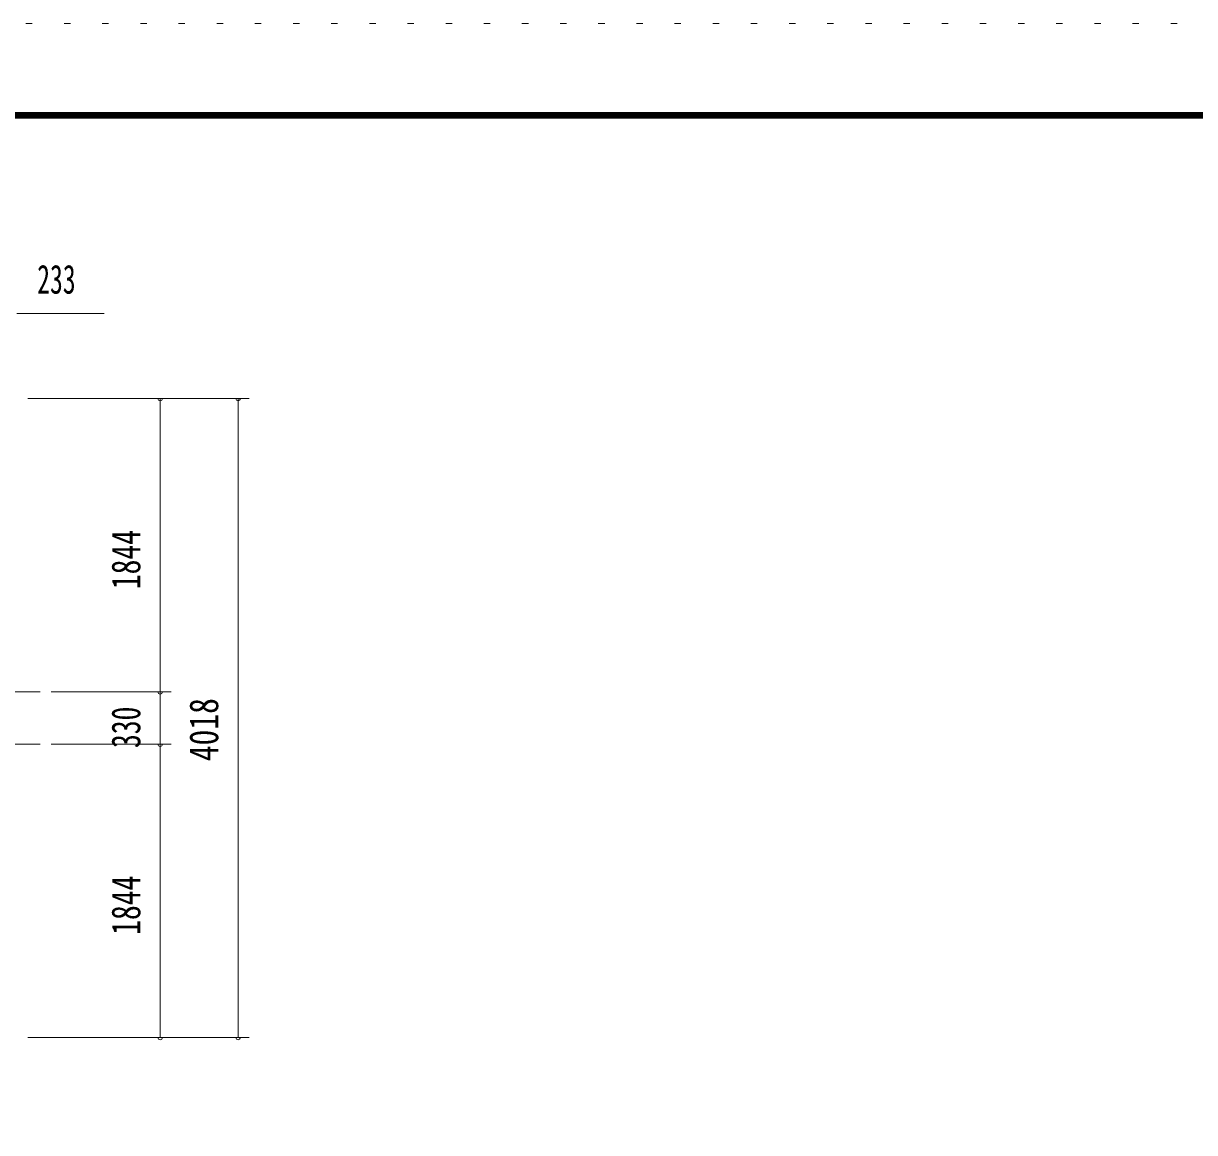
# Model space of a CAD drawing. Units: millimetres, scale not verified. Extents: x -34087 to 34090, y -14699 to 14701.
# Drawn here: x 5934 to 13300, y 7725 to 14701 of the extents above; entities that cross this region are included whole.
import ezdxf
from ezdxf.enums import TextEntityAlignment as Align

# ---------------------------------------------------------------- set-up
doc = ezdxf.new("R2010")
doc.units = ezdxf.units.MM
doc.header["$LTSCALE"] = 80
doc.linetypes.add('USER3', pattern=[24, 12, -5, 2, -5])
doc.linetypes.add('USER4', pattern=[3, 0.5, -2.5])
for name, color, linetype, lineweight in [('0-3_1-27CENTER', 3, 'USER3', 18), ('0-5_1-57DIM', 3, 'Continuous', 18), ('0-C_F-F1PAPER', 5, 'Continuous', 18), ('0-D_F-E_J_ADD', 5, 'USER4', 18)]:
    doc.layers.add(name, color=color, linetype=linetype, lineweight=lineweight)
doc.styles.add('ＭＳ ゴシック', font='')
doc.styles.get('ＭＳ ゴシック').set_extended_font_data('MS Gothic')

msp = doc.modelspace()

# ---------------------------------------------------------------- linework, layer by layer
at = {"layer": '0-3_1-27CENTER'}
for p, q in [((6039.05, 10497.35), (-4920.95, 10497.35)), ((6039.05, 10167.35), (-4920.95, 10167.35))]:
    msp.add_line(p, q, dxfattribs=at)
at = {"layer": '0-5_1-57DIM'}
for p, q in [((6441.55, 12876.34), (5892.05, 12876.34)), ((5962.05, 12341.35), (7354.05, 12341.35)), ((6808.05, 12341.35), (6780.05, 12341.35)), ((6794.05, 12341.35), (6794.05, 10497.35)), ((7298.05, 12341.35), (7270.05, 12341.35)), ((7284.05, 12341.35), (7284.05, 8323.35)), ((6109.05, 10497.35), (6864.05, 10497.35)), ((6808.05, 10497.35), (6780.05, 10497.35)), ((6794.05, 10497.35), (6794.05, 10167.35)), ((6864.05, 10167.35), (6109.05, 10167.35)), ((6808.05, 10167.35), (6780.05, 10167.35)), ((6794.05, 10167.35), (6794.05, 8323.35)), ((5962.05, 8323.35), (7354.05, 8323.35)), ((6808.05, 8323.35), (6780.05, 8323.35)), ((7298.05, 8323.35), (7270.05, 8323.35))]:
    msp.add_line(p, q, dxfattribs=at)
for centre in [(6794.05, 12341.35), (7284.05, 12341.35), (6794.05, 10497.35), (6794.05, 10167.35), (6794.05, 8323.35), (7284.05, 8323.35)]:
    msp.add_arc(centre, 14, 180, 0, dxfattribs=at)
at = {"layer": '0-C_F-F1PAPER'}
for points in [[(33389.59, -13999.19), (33389.59, 14140.81), (-6790.4, 14140.81), (-6790.4, -13999.19)], [(33386.09, -13995.69), (33386.09, 14137.3), (-6786.9, 14137.3), (-6786.9, -13995.69)], [(33382.59, -13992.19), (-6783.4, -13992.19), (-6783.4, 14133.8), (33382.59, 14133.8)], [(33379.09, -13988.69), (33379.09, 14130.31), (-6779.9, 14130.31), (-6779.9, -13988.69)], [(33375.59, -13985.19), (-6776.4, -13985.19), (-6776.4, 14126.8), (33375.59, 14126.8)], [(33372.09, -13981.69), (33372.09, 14123.3), (-6772.9, 14123.3), (-6772.9, -13981.69)], [(33368.59, -13978.19), (-6769.4, -13978.19), (-6769.4, 14119.8), (33368.59, 14119.8)], [(33365.1, -13974.69), (33365.1, 14116.31), (-6765.9, 14116.31), (-6765.9, -13974.69)], [(33361.59, -13971.19), (33361.59, 14112.81), (-6762.4, 14112.81), (-6762.4, -13971.19)], [(33358.09, -13967.69), (33358.09, 14109.3), (-6758.9, 14109.3), (-6758.9, -13967.69)], [(33354.59, -13964.19), (-6755.4, -13964.19), (-6755.4, 14105.8), (33354.59, 14105.8)]]:
    msp.add_lwpolyline(points, close=True, dxfattribs=at)
at = {"layer": '0-D_F-E_J_ADD'}
msp.add_lwpolyline([(34089.6, -14699.19), (-7490.4, -14699.19), (-7490.4, 14700.81), (34089.6, 14700.81)], close=True, dxfattribs=at)

# ---------------------------------------------------------------- texts
at = {"layer": '0-5_1-57DIM', "color": 7, "style": 'ＭＳ ゴシック', "width": 0.65}
msp.add_text('233', height=182.3, dxfattribs=at).set_placement((6020.6, 12946.34), align=Align.BOTTOM_LEFT)
at = {"layer": '0-5_1-57DIM', "color": 7, "style": 'ＭＳ ゴシック'}
for s, width, p in [('1844', 0.75, (6724.05, 11142.77)), ('330', 0.7, (6724.05, 10143.59)), ('4018', 0.8, (7214.05, 10060.74)), ('1844', 0.75, (6724.05, 8968.77))]:
    msp.add_text(s, height=182.3, rotation=90, dxfattribs=dict(at, width=width)).set_placement(p, align=Align.BOTTOM_LEFT)

doc.saveas('drawing.dxf')
